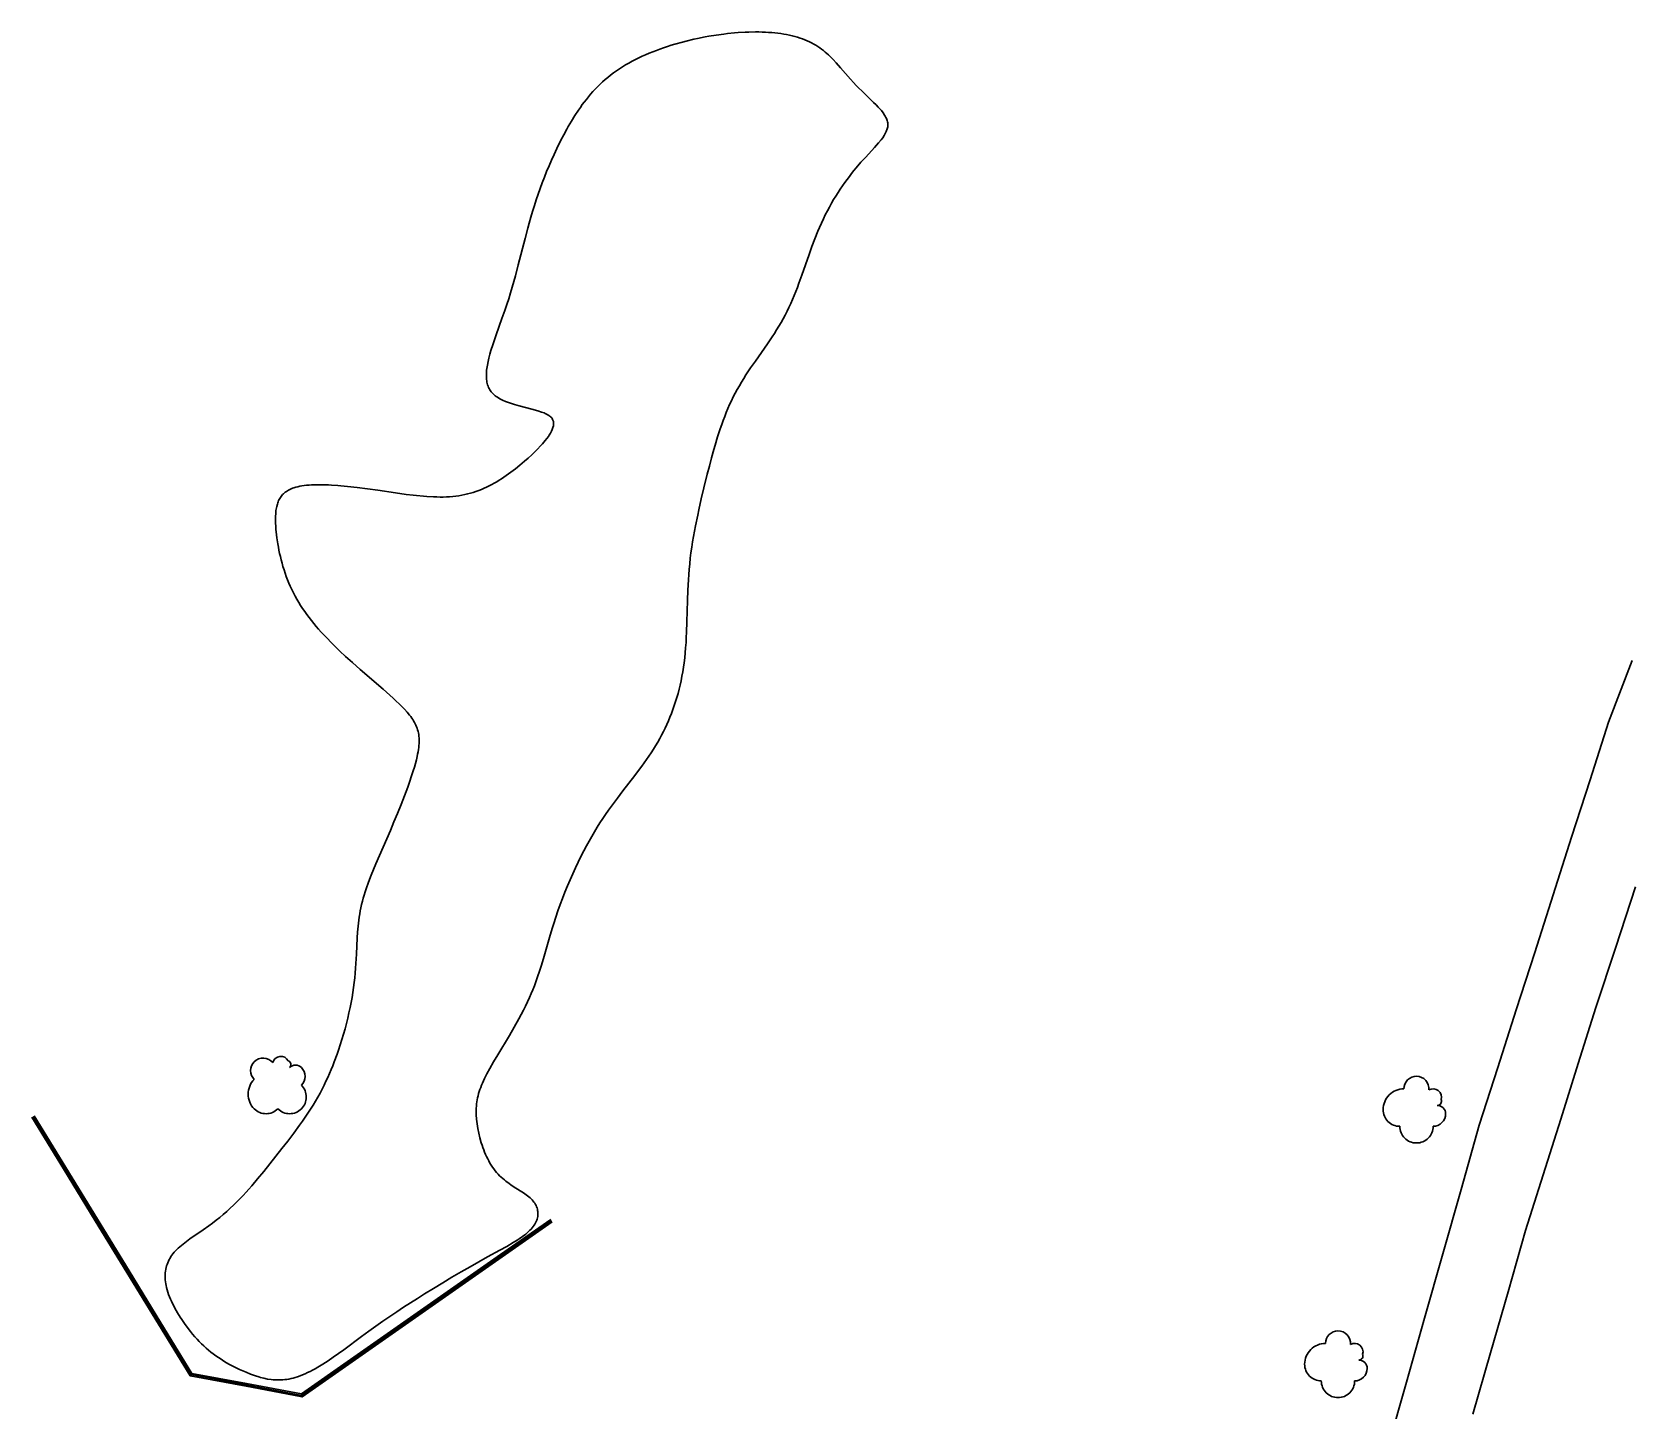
# Model space of a CAD drawing. Header units: feet. Extents: x 3174203 to 3175581, y 1715832 to 1717426.
# Drawn here: x 3175359.7 to 3175477.6, y 1717188.3 to 1717290 of the extents above; entities that cross this region are included whole.
import ezdxf

# ---------------------------------------------------------------- set-up
doc = ezdxf.new("R2010")
doc.units = ezdxf.units.FT
doc.header["$MEASUREMENT"] = 0
for name, color, linetype, lineweight, true_color in [('BOTTOM_OF_DRAINAGE', 43, 'Continuous', 30, 0xbfa671), ('FENCE', 201, 'Continuous', 30, 0xe39cff), ('SHRUBLINE', 71, 'Continuous', 30, 0xc6ff6b), ('TOP_OF_DRAINAGE', 252, 'Continuous', 30, 0x76a887)]:
    doc.layers.add(name, color=color, linetype=linetype, lineweight=lineweight, true_color=true_color)
for name, color, linetype, lineweight in [('CONCRETE', 204, 'Continuous', 30), ('SHRUB', 14, 'Continuous', 30), ('SINGLE_TREE', 3, 'Continuous', 30)]:
    doc.layers.add(name, color=color, linetype=linetype, lineweight=lineweight)

# ---------------------------------------------------------------- blocks, each defined once
blk = doc.blocks.new('SYM231')
at = {"layer": 'SHRUB', "ltscale": 0.25}
for centre, radius, start, end in [((0.298974, 5.855085), 3.690935, 89.999957, 180.000043), ((0.29898, 5.855085), 3.690935, 354.734283, 90.000043), ((-3.391965, -0.296476), 6.151558, 89.999957, 180.000043), ((5.220229, 3.394459), 2.460623, 342.885514, 120.419776), ((6.45054, 2.164144), 1.230312, 269.999957, 24.295265), ((6.450541, -1.526791), 2.460623, 359.999957, 90.000043), ((-4.622277, -0.296484), 4.921246, 179.999957, 270.000043), ((5.22023, -1.526796), 3.690935, 269.999957, 0.000043), ((0.298973, -5.217734), 4.921246, 179.999957, 270.000043), ((0.298981, -5.217734), 4.921246, 269.999957, 0.000043)]:
    blk.add_arc(centre, radius, start, end, dxfattribs=at)
blk = doc.blocks.new('SYM006')
at = {"layer": 'SHRUB', "ltscale": 0.25, "xscale": 0.5, "yscale": 0.5, "zscale": 0.5}
blk.add_blockref('SYM231', (0, 0), dxfattribs=at)
blk = doc.blocks.new('SYM217')
at = {"layer": 'SINGLE_TREE', "ltscale": 0.25}
for centre, radius, start, end in [((-3.999321, 4.74055), 3.690935, 134.999957, 225.000043), ((-3.999317, 4.740554), 3.690935, 39.734283, 135.000043), ((1.220457, 6.480478), 2.460623, 27.885514, 165.419776), ((2.960383, 6.480475), 1.230312, 314.999957, 69.295265), ((5.570268, 3.870591), 2.460623, 44.999957, 135.000043), ((4.70031, 3.000626), 3.690935, 314.999957, 45.000043), ((-2.259399, -2.219148), 6.151558, 134.999957, 225.000043), ((3.830349, -3.08911), 4.921246, 314.999957, 45.000043), ((-3.129355, -3.089116), 4.921246, 224.999957, 315.000043), ((3.830344, -3.089116), 4.921246, 224.999957, 315.000043)]:
    blk.add_arc(centre, radius, start, end, dxfattribs=at)
blk = doc.blocks.new('SYM007')
at = {"layer": 'SINGLE_TREE', "ltscale": 0.25, "xscale": 0.5, "yscale": 0.5, "zscale": 0.5}
blk.add_blockref('SYM217', (0, 0), dxfattribs=at)

msp = doc.modelspace()

# ---------------------------------------------------------------- linework, layer by layer
at = {"layer": 'BOTTOM_OF_DRAINAGE'}
msp.add_polyline3d([(3175359.823261, 1717210.009705, 5232.972), (3175362.156858, 1717206.194076, 5232.463), (3175364.490456, 1717202.378446, 5231.737), (3175366.824053, 1717198.562817, 5231.127), (3175369.157651, 1717194.747187, 5230.966), (3175371.44489, 1717191.007357, 5230.754727), (3175375.486415, 1717190.247862, 5230.646), (3175379.532574, 1717189.487496, 5230.706), (3175383.156225, 1717192.023701, 5230.846), (3175386.848806, 1717194.608151, 5231.116), (3175390.541388, 1717197.192601, 5231.388), (3175394.23397, 1717199.777051, 5231.858), (3175397.926552, 1717202.361501, 5231.929)], dxfattribs=at)
at = {"layer": 'CONCRETE'}
for points in [[(3175477.711134, 1717243.609063, 5242.646156), (3175475.974688, 1717239.069272, 5242.698532), (3175474.612463, 1717234.819955, 5242.745728), (3175473.250238, 1717230.570637, 5242.79372), (3175471.888014, 1717226.321319, 5242.846), (3175470.525789, 1717222.072001, 5242.909747), (3175469.163565, 1717217.822684, 5242.974943), (3175467.80134, 1717213.573366, 5243.047299), (3175466.439115, 1717209.324048, 5243.121), (3175465.095723, 1717204.580206, 5243.224), (3175463.752331, 1717199.836365, 5243.266), (3175462.408939, 1717195.092523, 5243.308115), (3175461.065547, 1717190.348681, 5243.351266), (3175459.722155, 1717185.604839, 5243.397904)], [(3175465.972958, 1717187.993488, 5243.47), (3175467.267345, 1717192.5141, 5243.401), (3175468.561732, 1717197.034713, 5243.343), (3175469.856118, 1717201.555326, 5243.234), (3175471.151011, 1717205.66567, 5243.163148), (3175472.445904, 1717209.776015, 5243.0936), (3175473.740797, 1717213.886359, 5243.028579), (3175475.03569, 1717217.996704, 5242.968173), (3175476.502203, 1717222.459242, 5242.906918), (3175477.968716, 1717226.921781, 5242.849819)]]:
    msp.add_polyline3d(points, dxfattribs=at)
at = {"layer": 'FENCE'}
msp.add_polyline3d([(3175359.65264, 1717209.905356, 5233.2), (3175361.986238, 1717206.089726, 5233.707109), (3175364.319836, 1717202.274097, 5234.329), (3175366.653433, 1717198.458467, 5235.005), (3175368.987031, 1717194.642838, 5235.703), (3175371.320628, 1717190.827208, 5236.681), (3175375.449477, 1717190.051303, 5236.916), (3175379.578325, 1717189.275397, 5236.659152), (3175383.270907, 1717191.859847, 5235.68), (3175386.963488, 1717194.444297, 5234.946), (3175390.65607, 1717197.028747, 5234.182381), (3175394.348652, 1717199.613197, 5233.291135), (3175398.041233, 1717202.197647, 5232.516577)], dxfattribs=at)
at = {"layer": 'SHRUBLINE'}
msp.add_polyline3d([(3175394.544958, 1717269.452283, 5231.5395), (3175394.689686, 1717269.883319, 5231.568306), (3175394.827353, 1717270.311421, 5231.596174), (3175394.958539, 1717270.736383, 5231.636642), (3175395.083823, 1717271.158001, 5231.668519), (3175395.203787, 1717271.576069, 5231.699077), (3175395.319008, 1717271.990384, 5231.732181), (3175395.537547, 1717272.806934, 5231.770384), (3175396.041511, 1717274.768283, 5231.833405), (3175396.238321, 1717275.516514, 5231.845296), (3175396.338023, 1717275.88203, 5231.851877), (3175396.462966, 1717276.323915, 5231.855681), (3175396.591027, 1717276.758038, 5231.857647), (3175396.722839, 1717277.185736, 5231.857425), (3175396.859039, 1717277.608344, 5231.855148), (3175397.000264, 1717278.027198, 5231.850001), (3175397.147148, 1717278.443634, 5231.843438), (3175397.300328, 1717278.858989, 5231.836203), (3175397.460441, 1717279.274599, 5231.82999), (3175397.628121, 1717279.691799, 5231.821285), (3175397.804005, 1717280.111925, 5231.812626), (3175397.988728, 1717280.536315, 5231.802178), (3175398.182928, 1717280.966303, 5231.789161), (3175398.387239, 1717281.403225, 5231.7751), (3175398.679398, 1717282.002598, 5231.752996), (3175398.886727, 1717282.407662, 5231.737011), (3175399.10533, 1717282.815134, 5231.720762), (3175399.219188, 1717283.019242, 5231.713279), (3175399.456679, 1717283.427144, 5231.697382), (3175399.708079, 1717283.833211, 5231.678927), (3175399.974443, 1717284.235748, 5231.660205), (3175400.113565, 1717284.435163, 5231.65009), (3175400.256824, 1717284.633059, 5231.63908), (3175400.404351, 1717284.829224, 5231.626995), (3175400.556277, 1717285.023446, 5231.615729), (3175400.712735, 1717285.215513, 5231.604157), (3175400.873856, 1717285.405213, 5231.590756), (3175401.039772, 1717285.592334, 5231.579303), (3175401.210615, 1717285.776665, 5231.56621), (3175401.386516, 1717285.957992, 5231.552779), (3175401.567608, 1717286.136103, 5231.54036), (3175401.754021, 1717286.310788, 5231.526143), (3175401.945889, 1717286.481833, 5231.511475), (3175402.143342, 1717286.649027, 5231.490052), (3175402.346512, 1717286.812158, 5231.463768), (3175402.555532, 1717286.971013, 5231.437741), (3175402.770466, 1717287.125422, 5231.411571), (3175402.991118, 1717287.275377, 5231.385905), (3175403.217224, 1717287.420914, 5231.369265), (3175403.448519, 1717287.562067, 5231.351255), (3175403.684742, 1717287.69887, 5231.332518), (3175403.925628, 1717287.831357, 5231.314434), (3175404.170913, 1717287.959563, 5231.276398), (3175404.420335, 1717288.083522, 5231.240792), (3175404.673629, 1717288.203268, 5231.156138), (3175404.930533, 1717288.318837, 5231.096964), (3175405.190782, 1717288.430262, 5231.021714), (3175405.454113, 1717288.537578, 5230.922496), (3175405.720263, 1717288.640819, 5230.837692), (3175405.988968, 1717288.74002, 5230.774274), (3175406.259964, 1717288.835214, 5230.70448), (3175406.532988, 1717288.926437, 5230.676806), (3175406.807777, 1717289.013722, 5230.65861), (3175407.084067, 1717289.097105, 5230.636097), (3175407.640095, 1717289.252299, 5230.610706), (3175407.919306, 1717289.324179, 5230.598734), (3175408.478806, 1717289.456677, 5230.564638), (3175408.758567, 1717289.517365, 5230.542301), (3175409.316795, 1717289.627787, 5230.513928), (3175409.594735, 1717289.67759, 5230.491258), (3175410.146948, 1717289.766555, 5230.474697), (3175410.692683, 1717289.841467, 5230.463941), (3175410.962715, 1717289.873602, 5230.452968), (3175411.49642, 1717289.927056, 5230.449761), (3175411.759818, 1717289.948307, 5230.444024), (3175412.279018, 1717289.979685, 5230.44976), (3175412.534544, 1717289.989743, 5230.446999), (3175413.036764, 1717289.998426, 5230.457262), (3175413.283182, 1717289.996982, 5230.458683), (3175413.526288, 1717289.991635, 5230.461891), (3175413.765946, 1717289.98235, 5230.45995), (3175414.002018, 1717289.969094, 5230.464964), (3175414.234366, 1717289.951832, 5230.479283), (3175414.462853, 1717289.930529, 5230.470396), (3175414.687341, 1717289.905152, 5230.485426), (3175414.907693, 1717289.875665, 5230.500771), (3175415.123771, 1717289.842034, 5230.493563), (3175415.335438, 1717289.804226, 5230.509065), (3175415.542557, 1717289.762205, 5230.50891), (3175415.744989, 1717289.715938, 5230.521147), (3175415.942598, 1717289.665389, 5230.521275), (3175416.135245, 1717289.610524, 5230.517529), (3175416.322794, 1717289.55131, 5230.518213), (3175416.505107, 1717289.487712, 5230.533808), (3175416.682046, 1717289.419694, 5230.534635), (3175416.853474, 1717289.347224, 5230.532867), (3175417.019318, 1717289.270307, 5230.552763), (3175417.179759, 1717289.189115, 5230.552075), (3175417.335045, 1717289.103859, 5230.553363), (3175417.48542, 1717289.014752, 5230.554846), (3175417.631133, 1717288.922006, 5230.555011), (3175417.772429, 1717288.825832, 5230.556859), (3175417.909554, 1717288.726443, 5230.558884), (3175418.042755, 1717288.624052, 5230.560113), (3175418.172278, 1717288.518869, 5230.561877), (3175418.298369, 1717288.411107, 5230.588551), (3175418.421275, 1717288.300978, 5230.590802), (3175418.658518, 1717288.074467, 5230.595736), (3175418.773346, 1717287.95851, 5230.622095), (3175418.996651, 1717287.722251, 5230.648118), (3175419.319419, 1717287.360182, 5230.658675), (3175420.050155, 1717286.509204, 5230.754205), (3175420.262047, 1717286.27212, 5230.774279), (3175420.468557, 1717286.05149, 5230.79336), (3175420.668877, 1717285.847118, 5230.811404), (3175420.871142, 1717285.647745, 5230.828902), (3175421.752349, 1717284.804201, 5230.902581), (3175421.929943, 1717284.626835, 5230.920643), (3175422.096621, 1717284.452472, 5230.933457), (3175422.250406, 1717284.280804, 5230.941721), (3175422.321844, 1717284.195886, 5230.953526), (3175422.452578, 1717284.027687, 5230.967833), (3175422.565472, 1717283.861416, 5230.970183), (3175422.61461, 1717283.778907, 5230.983529), (3175422.658547, 1717283.696765, 5230.984485), (3175422.697034, 1717283.614952, 5230.985378), (3175422.729825, 1717283.533429, 5231.000015), (3175422.756672, 1717283.452158, 5231.000903), (3175422.777328, 1717283.371099, 5231.001745), (3175422.791545, 1717283.290216, 5231.002557), (3175422.79863, 1717283.218432, 5231.018109), (3175422.800573, 1717283.146704, 5231.018817), (3175422.797515, 1717283.074983, 5231.019524), (3175422.789597, 1717283.003216, 5231.020224), (3175422.776959, 1717282.931354, 5231.042591), (3175422.759742, 1717282.859345, 5231.043312), (3175422.738087, 1717282.787138, 5231.044037), (3175422.712134, 1717282.714682, 5231.044784), (3175422.682025, 1717282.641927, 5231.062336), (3175422.609901, 1717282.495314, 5231.064395), (3175422.522839, 1717282.346892, 5231.089605), (3175422.421965, 1717282.196253, 5231.111617), (3175422.308407, 1717282.042989, 5231.114023), (3175422.116746, 1717281.807281, 5231.142694), (3175421.827309, 1717281.480016, 5231.170562), (3175421.166022, 1717280.768732, 5231.223643), (3175420.812188, 1717280.378193, 5231.24589), (3175420.472725, 1717279.983201, 5231.283543), (3175420.302495, 1717279.77631, 5231.280811), (3175420.132285, 1717279.563102, 5231.299954), (3175419.96236, 1717279.343536, 5231.296052), (3175419.792985, 1717279.11757, 5231.307996), (3175419.624425, 1717278.885166, 5231.318957), (3175419.456944, 1717278.64628, 5231.312961), (3175419.290808, 1717278.400874, 5231.32282), (3175419.126281, 1717278.148906, 5231.329554), (3175418.963628, 1717277.890335, 5231.321787), (3175418.803115, 1717277.62512, 5231.342684), (3175418.645004, 1717277.353222, 5231.332499), (3175418.489563, 1717277.074598, 5231.330852), (3175418.337054, 1717276.789209, 5231.3417), (3175418.187744, 1717276.497013, 5231.346807), (3175418.041897, 1717276.19797, 5231.351232), (3175417.899777, 1717275.892039, 5231.347233), (3175417.76165, 1717275.579179, 5231.347472), (3175417.645679, 1717275.303454, 5231.338827), (3175417.421635, 1717274.738193, 5231.333023), (3175417.205412, 1717274.157495, 5231.305251), (3175416.993756, 1717273.56493, 5231.261156), (3175416.463237, 1717272.055032, 5231.056571), (3175416.241936, 1717271.449051, 5230.92267), (3175416.12771, 1717271.147413, 5230.8543), (3175415.890072, 1717270.549072, 5230.713811), (3175415.765847, 1717270.253262, 5230.689424), (3175415.637476, 1717269.960288, 5230.674184), (3175415.504551, 1717269.670595, 5230.651403), (3175415.366667, 1717269.384631, 5230.595887), (3175415.223416, 1717269.10284, 5230.546773), (3175415.074546, 1717268.825529, 5230.502249), (3175414.920428, 1717268.552431, 5230.453198), (3175414.761586, 1717268.28314, 5230.403728), (3175414.598545, 1717268.017249, 5230.38677), (3175414.431831, 1717267.754351, 5230.372576), (3175414.261966, 1717267.494039, 5230.339368), (3175413.91489, 1717266.979545, 5230.281906), (3175413.028829, 1717265.71008, 5230.1914), (3175412.678079, 1717265.200456, 5230.168449), (3175412.335726, 1717264.684899, 5230.150213), (3175412.169011, 1717264.423878, 5230.141375), (3175412.00597, 1717264.160153, 5230.133121), (3175411.847128, 1717263.893317, 5230.12535), (3175411.69301, 1717263.622962, 5230.118754), (3175411.544141, 1717263.348683, 5230.112682), (3175411.40092, 1717263.07019, 5230.107946), (3175411.26325, 1717262.787667, 5230.104151), (3175411.130907, 1717262.501416, 5230.101361), (3175411.003669, 1717262.211738, 5230.099074), (3175410.881312, 1717261.918937, 5230.097059), (3175410.763613, 1717261.623313, 5230.09599), (3175410.650349, 1717261.325169, 5230.095436), (3175410.541297, 1717261.024806, 5230.095341), (3175410.436234, 1717260.722526, 5230.09567), (3175410.334937, 1717260.418632, 5230.096402), (3175410.237183, 1717260.113426, 5230.097593), (3175410.051411, 1717259.500282, 5230.101451), (3175409.962947, 1717259.192949, 5230.104213), (3175409.793748, 1717258.578269, 5230.111414), (3175409.633366, 1717257.965585, 5230.121052), (3175409.480018, 1717257.357311, 5230.137574), (3175409.232365, 1717256.34735, 5230.161436), (3175409.039398, 1717255.54097, 5230.186525), (3175408.856665, 1717254.744691, 5230.212429), (3175408.769903, 1717254.348803, 5230.218648), (3175408.607124, 1717253.558462, 5230.242781), (3175408.531722, 1717253.16278, 5230.255404), (3175408.460719, 1717252.765937, 5230.269248), (3175408.394424, 1717252.36732, 5230.286121), (3175408.333144, 1717251.966314, 5230.310019), (3175408.277184, 1717251.562305, 5230.332267), (3175408.226853, 1717251.154678, 5230.359493), (3175408.182457, 1717250.74282, 5230.386614), (3175408.144304, 1717250.326117, 5230.42191), (3175408.115731, 1717249.951313, 5230.447863), (3175408.091662, 1717249.572746, 5230.473524), (3175408.054352, 1717248.806528, 5230.535665), (3175408.027009, 1717248.031874, 5230.573992), (3175407.980755, 1717246.474896, 5230.63003), (3175407.951112, 1717245.701393, 5230.654868), (3175407.932313, 1717245.317817, 5230.667972), (3175407.909969, 1717244.937093, 5230.680361), (3175407.883409, 1717244.559772, 5230.691649), (3175407.851961, 1717244.186406, 5230.70091), (3175407.814954, 1717243.817546, 5230.712417), (3175407.771719, 1717243.453743, 5230.722128), (3175407.724525, 1717243.114173, 5230.730749), (3175407.671281, 1717242.779638, 5230.738395), (3175407.612129, 1717242.450135, 5230.746096), (3175407.547212, 1717242.125667, 5230.753183), (3175407.476674, 1717241.806231, 5230.760269), (3175407.400655, 1717241.49183, 5230.766582), (3175407.3193, 1717241.182462, 5230.772585), (3175407.232751, 1717240.878127, 5230.779614), (3175407.141149, 1717240.578826, 5230.78513), (3175407.044638, 1717240.284558, 5230.792669), (3175406.943361, 1717239.995324, 5230.796982), (3175406.83746, 1717239.711124, 5230.804701), (3175406.727077, 1717239.431957, 5230.813298), (3175406.612355, 1717239.157823, 5230.811879), (3175406.493437, 1717238.888723, 5230.820625), (3175406.370466, 1717238.624657, 5230.818645), (3175406.243583, 1717238.365624, 5230.821432), (3175406.112932, 1717238.111624, 5230.824797), (3175405.978655, 1717237.862659, 5230.827898), (3175405.824493, 1717237.590293, 5230.829722), (3175405.666351, 1717237.323816, 5230.828543), (3175405.504596, 1717237.062831, 5230.827831), (3175405.339599, 1717236.806938, 5230.828343), (3175405.171731, 1717236.555739, 5230.828004), (3175405.001359, 1717236.308837, 5230.827785), (3175404.654587, 1717235.826327, 5230.826471), (3175404.478926, 1717235.589922, 5230.826286), (3175404.124902, 1717235.124824, 5230.824605), (3175403.241336, 1717233.988465, 5230.819274), (3175402.843768, 1717233.466307, 5230.815008), (3175402.405044, 1717232.868326, 5230.80652), (3175402.190133, 1717232.565041, 5230.797317), (3175401.978021, 1717232.257875, 5230.790405), (3175401.76858, 1717231.946064, 5230.779772), (3175401.561683, 1717231.628846, 5230.768695), (3175401.357202, 1717231.305456, 5230.758195), (3175401.155011, 1717230.975132, 5230.756358), (3175400.954981, 1717230.637109, 5230.7462), (3175400.756988, 1717230.290625, 5230.745582), (3175400.560901, 1717229.934915, 5230.738495), (3175400.366596, 1717229.569217, 5230.738092), (3175400.158082, 1717229.161265, 5230.736473), (3175399.952074, 1717228.741987, 5230.733978), (3175399.749138, 1717228.312679, 5230.729059), (3175399.549842, 1717227.874636, 5230.723852), (3175399.354749, 1717227.42915, 5230.71985), (3175399.164428, 1717226.977517, 5230.716148), (3175398.979442, 1717226.52103, 5230.709024), (3175398.80036, 1717226.060985, 5230.699205), (3175398.627745, 1717225.598674, 5230.69308), (3175398.462166, 1717225.135393, 5230.683512), (3175398.304186, 1717224.672435, 5230.675478), (3175398.154374, 1717224.211095, 5230.665115), (3175398.064096, 1717223.921063, 5230.65871), (3175397.891628, 1717223.343913, 5230.649029), (3175397.396388, 1717221.625504, 5230.633223), (3175397.222942, 1717221.053245, 5230.60844), (3175397.131992, 1717220.766575, 5230.602736), (3175396.938686, 1717220.191442, 5230.583178), (3175396.835147, 1717219.902694, 5230.579753), (3175396.726231, 1717219.612967, 5230.577717), (3175396.611347, 1717219.32212, 5230.576938), (3175396.489903, 1717219.030009, 5230.579035), (3175396.361309, 1717218.736492, 5230.582819), (3175396.217445, 1717218.425121, 5230.589255), (3175396.065963, 1717218.112672, 5230.598688), (3175395.907868, 1717217.799791, 5230.606072), (3175395.744168, 1717217.487126, 5230.617237), (3175395.575867, 1717217.175324, 5230.627832), (3175395.229492, 1717216.556897, 5230.654653), (3175394.876791, 1717215.949686, 5230.684428), (3175394.020196, 1717214.514706, 5230.774179), (3175393.70875, 1717213.987522, 5230.817172), (3175393.427204, 1717213.494851, 5230.863141), (3175393.223869, 1717213.119881, 5230.882017), (3175393.045301, 1717212.767336, 5230.925256), (3175392.890862, 1717212.433071, 5230.942011), (3175392.822491, 1717212.271499, 5230.95099), (3175392.759914, 1717212.112942, 5230.959015), (3175392.70305, 1717211.956884, 5230.991961), (3175392.65182, 1717211.802805, 5230.999519), (3175392.606145, 1717211.650188, 5231.008483), (3175392.565944, 1717211.498515, 5231.015972), (3175392.531137, 1717211.347268, 5231.023451), (3175392.501646, 1717211.195928, 5231.055166), (3175392.477391, 1717211.043978, 5231.062449), (3175392.458291, 1717210.890899, 5231.069814), (3175392.444268, 1717210.736174, 5231.079283), (3175392.435241, 1717210.579284, 5231.086924), (3175392.431131, 1717210.419712, 5231.118053), (3175392.431858, 1717210.256939, 5231.128032), (3175392.437343, 1717210.090447, 5231.135975), (3175392.460872, 1717209.759192, 5231.175577), (3175392.499192, 1717209.427883, 5231.191114), (3175392.552949, 1717209.085783, 5231.22895), (3175392.622132, 1717208.736355, 5231.265266), (3175392.70673, 1717208.383058, 5231.284293), (3175392.806732, 1717208.029354, 5231.31517), (3175392.862505, 1717207.85343, 5231.326357), (3175392.922124, 1717207.678703, 5231.334041), (3175392.985589, 1717207.505605, 5231.354721), (3175393.052897, 1717207.334567, 5231.365873), (3175393.124047, 1717207.166024, 5231.373069), (3175393.199038, 1717207.000406, 5231.384358), (3175393.277868, 1717206.838148, 5231.401574), (3175393.360536, 1717206.679682, 5231.408233), (3175393.44704, 1717206.52544, 5231.419445), (3175393.537379, 1717206.375855, 5231.434459), (3175393.631552, 1717206.23136, 5231.440512), (3175393.729556, 1717206.092386, 5231.451691), (3175393.831392, 1717205.959368, 5231.45747), (3175393.936988, 1717205.832606, 5231.470007), (3175394.046006, 1717205.711886, 5231.480959), (3175394.158037, 1717205.596858, 5231.486171), (3175394.272673, 1717205.487177, 5231.498462), (3175394.389507, 1717205.382495, 5231.508871), (3175394.508131, 1717205.282465, 5231.513634), (3175394.628136, 1717205.186741, 5231.526231), (3175394.870661, 1717205.006819, 5231.535461), (3175394.992365, 1717204.921928, 5231.539812), (3175395.234614, 1717204.76055, 5231.548062), (3175395.922737, 1717204.318664, 5231.572612), (3175396.128359, 1717204.176197, 5231.587256), (3175396.224881, 1717204.104307, 5231.589743), (3175396.316666, 1717204.031516, 5231.592091), (3175396.403307, 1717203.957479, 5231.594306), (3175396.484395, 1717203.881847, 5231.598178), (3175396.559586, 1717203.804351, 5231.600074), (3175396.628781, 1717203.725029, 5231.608602), (3175396.691947, 1717203.643997, 5231.610367), (3175396.749049, 1717203.561371, 5231.620471), (3175396.800052, 1717203.477265, 5231.622095), (3175396.844921, 1717203.391795, 5231.623633), (3175396.883622, 1717203.305078, 5231.625091), (3175396.91612, 1717203.217228, 5231.62648), (3175396.942381, 1717203.128361, 5231.628455), (3175396.96237, 1717203.038593, 5231.629688), (3175396.976052, 1717202.948039, 5231.638216), (3175396.983393, 1717202.856815, 5231.639412), (3175396.984357, 1717202.765036, 5231.640557), (3175396.978911, 1717202.672818, 5231.649864), (3175396.967019, 1717202.580277, 5231.650984), (3175396.948648, 1717202.487528, 5231.65219), (3175396.923761, 1717202.394686, 5231.661723), (3175396.892326, 1717202.301867, 5231.662782), (3175396.854306, 1717202.209187, 5231.663822), (3175396.809668, 1717202.116761, 5231.664739), (3175396.758376, 1717202.024705, 5231.674949), (3175396.700396, 1717201.933134, 5231.675783), (3175396.635694, 1717201.842164, 5231.676764), (3175396.564235, 1717201.75191, 5231.687541), (3175396.48247, 1717201.65858, 5231.688588), (3175396.393534, 1717201.566038, 5231.700253), (3175396.297648, 1717201.474165, 5231.700901), (3175396.195036, 1717201.382843, 5231.701867), (3175396.085921, 1717201.291955, 5231.714366), (3175395.849075, 1717201.111006, 5231.728183), (3175395.588895, 1717200.930372, 5231.742891), (3175395.450612, 1717200.839878, 5231.743047), (3175395.158777, 1717200.657944, 5231.758585), (3175394.686196, 1717200.380907, 5231.773815), (3175394.177177, 1717200.096072, 5231.787145), (3175393.264198, 1717199.595349, 5231.79174), (3175392.631223, 1717199.243685, 5231.779509), (3175391.978928, 1717198.875021, 5231.765395), (3175391.312434, 1717198.49192, 5231.737664), (3175390.636862, 1717198.096942, 5231.700311), (3175389.957333, 1717197.69265, 5231.577008), (3175389.278968, 1717197.281605, 5231.4988), (3175388.606887, 1717196.866368, 5231.39707), (3175388.091051, 1717196.541691, 5231.306196), (3175387.580144, 1717196.214495, 5231.244982), (3175387.072193, 1717195.883244, 5231.185601), (3175386.565228, 1717195.546406, 5231.11555), (3175386.057277, 1717195.202446, 5231.030539), (3175385.546369, 1717194.849831, 5230.933705), (3175385.030533, 1717194.487026, 5230.855743), (3175384.507797, 1717194.112497, 5230.77605), (3175383.97619, 1717193.724711, 5230.699632), (3175382.651168, 1717192.746436, 5230.576748), (3175382.267002, 1717192.469519, 5230.555643), (3175381.882219, 1717192.199419, 5230.529349), (3175381.497836, 1717191.939225, 5230.507155), (3175381.11487, 1717191.692029, 5230.487275), (3175380.734339, 1717191.46092, 5230.470135), (3175380.545304, 1717191.352363, 5230.462402), (3175380.35726, 1717191.248988, 5230.453255), (3175380.170333, 1717191.151179, 5230.446014), (3175379.984651, 1717191.059324, 5230.437512), (3175379.80034, 1717190.973808, 5230.430615), (3175379.617529, 1717190.895017, 5230.422544), (3175379.436344, 1717190.823339, 5230.416237), (3175379.256912, 1717190.759159, 5230.409075), (3175379.079361, 1717190.702864, 5230.403043), (3175378.921868, 1717190.659326, 5230.400272), (3175378.766005, 1717190.622202, 5230.395215), (3175378.611789, 1717190.591253, 5230.392839), (3175378.459236, 1717190.566246, 5230.388421), (3175378.308362, 1717190.546943, 5230.383803), (3175378.159184, 1717190.53311, 5230.381872), (3175378.011718, 1717190.52451, 5230.377638), (3175377.865981, 1717190.520908, 5230.375984), (3175377.721988, 1717190.522067, 5230.372673), (3175377.579757, 1717190.527752, 5230.371578), (3175377.439303, 1717190.537728, 5230.367754), (3175377.300643, 1717190.551758, 5230.367868), (3175377.02877, 1717190.591037, 5230.36746), (3175376.764269, 1717190.643705, 5230.364938), (3175376.507271, 1717190.707874, 5230.36446), (3175376.381627, 1717190.743682, 5230.365779), (3175376.13613, 1717190.821567, 5230.367847), (3175375.782607, 1717190.950528, 5230.367109), (3175375.447144, 1717191.08839, 5230.371457), (3175374.965032, 1717191.304969, 5230.374365), (3175374.709807, 1717191.427058, 5230.380754), (3175374.467059, 1717191.548907, 5230.382929), (3175374.235768, 1717191.671057, 5230.387254), (3175374.014915, 1717191.794046, 5230.391973), (3175373.803479, 1717191.918416, 5230.395581), (3175373.600441, 1717192.044706, 5230.401), (3175373.404781, 1717192.173456, 5230.407004), (3175373.215479, 1717192.305207, 5230.412399), (3175373.031516, 1717192.440498, 5230.425902), (3175372.851872, 1717192.57987, 5230.432956), (3175372.675637, 1717192.723863, 5230.440091), (3175372.502341, 1717192.873017, 5230.464878), (3175372.331625, 1717193.027871, 5230.472186), (3175372.163128, 1717193.188967, 5230.480537), (3175371.99649, 1717193.356843, 5230.492348), (3175371.831353, 1717193.532041, 5230.526126), (3175371.667355, 1717193.7151, 5230.535423), (3175371.504136, 1717193.90656, 5230.576695), (3175371.341338, 1717194.106962, 5230.586513), (3175371.178599, 1717194.316845, 5230.626236), (3175370.909834, 1717194.684548, 5230.676069), (3175370.699502, 1717194.991916, 5230.719523), (3175370.595871, 1717195.150738, 5230.7437), (3175370.394119, 1717195.476785, 5230.781604), (3175370.202962, 1717195.811547, 5230.80552), (3175370.112576, 1717195.981261, 5230.833932), (3175370.026301, 1717196.152031, 5230.839328), (3175369.944625, 1717196.323485, 5230.853268), (3175369.868035, 1717196.495247, 5230.871585), (3175369.79702, 1717196.666944, 5230.883907), (3175369.732066, 1717196.838202, 5230.888684), (3175369.673661, 1717197.008647, 5230.89909), (3175369.622293, 1717197.177906, 5230.923715), (3175369.578448, 1717197.345604, 5230.927984), (3175369.547411, 1717197.48667, 5230.935434), (3175369.522161, 1717197.62629, 5230.938684), (3175369.5027, 1717197.764411, 5230.957696), (3175369.489028, 1717197.900985, 5230.963877), (3175369.481144, 1717198.035961, 5230.966784), (3175369.479048, 1717198.16929, 5230.972377), (3175369.48274, 1717198.300922, 5230.990932), (3175369.492221, 1717198.430807, 5230.995825), (3175369.507491, 1717198.558894, 5230.998295), (3175369.528548, 1717198.685134, 5231.000695), (3175369.555394, 1717198.809478, 5231.005266), (3175369.588029, 1717198.931874, 5231.007788), (3175369.626452, 1717199.052274, 5231.026202), (3175369.670663, 1717199.170627, 5231.028787), (3175369.720662, 1717199.286883, 5231.031871), (3175369.77645, 1717199.400993, 5231.034313), (3175369.838027, 1717199.512906, 5231.036674), (3175369.905391, 1717199.622573, 5231.040556), (3175369.978544, 1717199.729943, 5231.047524), (3175370.057486, 1717199.834967, 5231.050828), (3175370.146775, 1717199.942978, 5231.052921), (3175370.242118, 1717200.048567, 5231.055743), (3175370.343152, 1717200.151966, 5231.057118), (3175370.449517, 1717200.253409, 5231.054745), (3175370.560853, 1717200.353128, 5231.066073), (3175370.676799, 1717200.451357, 5231.068724), (3175370.921074, 1717200.644275, 5231.082224), (3175371.048683, 1717200.73943, 5231.082869), (3175371.313038, 1717200.928295, 5231.0961), (3175372.296335, 1717201.598616, 5231.1186), (3175372.70997, 1717201.893525, 5231.130936), (3175372.978657, 1717202.094617, 5231.143304), (3175373.245109, 1717202.30178, 5231.158098), (3175373.509005, 1717202.514854, 5231.162725), (3175373.770027, 1717202.733678, 5231.172347), (3175374.027856, 1717202.958094, 5231.180695), (3175374.282172, 1717203.18794, 5231.19302), (3175374.532655, 1717203.423059, 5231.198725), (3175374.778987, 1717203.663289, 5231.203018), (3175375.020848, 1717203.908471, 5231.214714), (3175375.236833, 1717204.135687, 5231.210906), (3175375.450178, 1717204.367704, 5231.205474), (3175375.662204, 1717204.605362, 5231.204045), (3175375.87423, 1717204.8495, 5231.201162), (3175376.30356, 1717205.360581, 5231.17509), (3175376.748727, 1717205.907668, 5231.128583), (3175378.092413, 1717207.597128, 5230.974954), (3175378.525692, 1717208.152976, 5231.006922), (3175378.962928, 1717208.727453, 5230.981737), (3175379.395277, 1717209.314971, 5230.963793), (3175379.606853, 1717209.611874, 5230.951237), (3175379.813891, 1717209.909941, 5230.938719), (3175380.015285, 1717210.208474, 5230.93098), (3175380.209928, 1717210.506773, 5230.923129), (3175380.396715, 1717210.804142, 5230.914963), (3175380.574792, 1717211.100016, 5230.907017), (3175380.744316, 1717211.394376, 5230.899237), (3175380.905692, 1717211.68734, 5230.886345), (3175381.059329, 1717211.979022, 5230.86768), (3175381.205634, 1717212.269541, 5230.855165), (3175381.345014, 1717212.559011, 5230.843616), (3175381.477876, 1717212.84755, 5230.831726), (3175381.604628, 1717213.135274, 5230.814865), (3175381.725678, 1717213.422299, 5230.80192), (3175381.841431, 1717213.708742, 5230.789689), (3175381.952297, 1717213.994719, 5230.77209), (3175382.160993, 1717214.565743, 5230.74681), (3175382.259639, 1717214.851022, 5230.726735), (3175382.392146, 1717215.250292, 5230.705656), (3175382.518106, 1717215.649002, 5230.681282), (3175382.63736, 1717216.046595, 5230.652047), (3175382.749748, 1717216.44251, 5230.64094), (3175382.855109, 1717216.836189, 5230.61685), (3175382.953285, 1717217.227072, 5230.620087), (3175383.044116, 1717217.614601, 5230.6213), (3175383.127442, 1717217.998216, 5230.616131), (3175383.203103, 1717218.377358, 5230.617558), (3175383.27094, 1717218.751468, 5230.613812), (3175383.330927, 1717219.120174, 5230.606353), (3175383.383568, 1717219.483847, 5230.604975), (3175383.429502, 1717219.843048, 5230.604663), (3175383.469369, 1717220.198334, 5230.604522), (3175383.503806, 1717220.550266, 5230.60603), (3175383.533453, 1717220.899403, 5230.606119), (3175383.580931, 1717221.591526, 5230.612758), (3175383.600039, 1717221.935631, 5230.620677), (3175383.65704, 1717223.139887, 5230.675042), (3175383.683107, 1717223.574142, 5230.708229), (3175383.718375, 1717224.013078, 5230.71596), (3175383.766741, 1717224.458253, 5230.765661), (3175383.797055, 1717224.683668, 5230.770857), (3175383.832105, 1717224.911229, 5230.776209), (3175383.872379, 1717225.141129, 5230.781723), (3175383.918364, 1717225.373564, 5230.78741), (3175383.970547, 1717225.60873, 5230.783955), (3175384.029417, 1717225.84682, 5230.790149), (3175384.091278, 1717226.073806, 5230.796196), (3175384.159363, 1717226.304043, 5230.832083), (3175384.233542, 1717226.53802, 5230.839358), (3175384.313685, 1717226.776223, 5230.846882), (3175384.491342, 1717227.267262, 5230.87499), (3175384.691296, 1717227.781061, 5230.89196), (3175385.030757, 1717228.60297, 5230.896241), (3175386.095719, 1717231.077106, 5230.881735), (3175386.35903, 1717231.698502, 5230.898771), (3175386.623778, 1717232.335393, 5230.913523), (3175386.884694, 1717232.979552, 5230.9422), (3175387.136508, 1717233.622753, 5230.979288), (3175387.373951, 1717234.256769, 5231.017564), (3175387.485637, 1717234.567761, 5231.037905), (3175387.691643, 1717235.172573, 5231.084472), (3175387.784646, 1717235.464337, 5231.108193), (3175387.870104, 1717235.747633, 5231.12987), (3175387.947359, 1717236.021435, 5231.151404), (3175388.015752, 1717236.284713, 5231.176544), (3175388.074623, 1717236.53644, 5231.19391), (3175388.110522, 1717236.708715, 5231.212434), (3175388.141234, 1717236.874866, 5231.226723), (3175388.166767, 1717237.035187, 5231.240524), (3175388.187128, 1717237.189975, 5231.254604), (3175388.202325, 1717237.339524, 5231.267519), (3175388.212364, 1717237.484127, 5231.284541), (3175388.217254, 1717237.624081, 5231.293107), (3175388.217, 1717237.759679, 5231.309769), (3175388.211611, 1717237.891217, 5231.326092), (3175388.201094, 1717238.018989, 5231.33405), (3175388.185456, 1717238.143289, 5231.350042), (3175388.164705, 1717238.264413, 5231.361027), (3175388.138847, 1717238.382656, 5231.373646), (3175388.10789, 1717238.498312, 5231.384421), (3175388.071841, 1717238.611675, 5231.400105), (3175388.030708, 1717238.723041, 5231.413023), (3175387.984497, 1717238.832704, 5231.428672), (3175387.933217, 1717238.940959, 5231.439668), (3175387.876873, 1717239.0481, 5231.453096), (3175387.815474, 1717239.154423, 5231.473661), (3175387.749027, 1717239.260222, 5231.489601), (3175387.67754, 1717239.365791, 5231.503518), (3175387.601018, 1717239.471426, 5231.523957), (3175387.51947, 1717239.577422, 5231.540492), (3175387.341325, 1717239.791672, 5231.580897), (3175387.143161, 1717240.0109, 5231.619634), (3175386.953565, 1717240.208368, 5231.654225), (3175386.749759, 1717240.411277, 5231.694237), (3175386.532815, 1717240.619451, 5231.732363), (3175386.303806, 1717240.832714, 5231.773946), (3175386.063803, 1717241.050891, 5231.818127), (3175385.555105, 1717241.501287, 5231.908308), (3175383.87666, 1717242.952156, 5232.243574), (3175383.294984, 1717243.464328, 5232.383409), (3175382.79486, 1717243.916333, 5232.553389), (3175382.378951, 1717244.303712, 5232.684282), (3175381.97006, 1717244.697662, 5232.827744), (3175381.768884, 1717244.897232, 5232.861901), (3175381.374345, 1717245.301826, 5232.97706), (3175380.991923, 1717245.714041, 5233.082552), (3175380.805893, 1717245.923138, 5233.114239), (3175380.623657, 1717246.134298, 5233.182455), (3175380.44547, 1717246.347573, 5233.212087), (3175380.271587, 1717246.563015, 5233.273527), (3175380.102262, 1717246.780679, 5233.328323), (3175379.937752, 1717247.000615, 5233.354506), (3175379.77831, 1717247.222876, 5233.40316), (3175379.624192, 1717247.447515, 5233.470618), (3175379.475652, 1717247.674585, 5233.493571), (3175379.332946, 1717247.904138, 5233.565433), (3175379.196329, 1717248.136225, 5233.597022), (3175379.066055, 1717248.370901, 5233.625439), (3175378.942315, 1717248.608144, 5233.667791), (3175378.825046, 1717248.847637, 5233.690913), (3175378.714121, 1717249.08899, 5233.725089), (3175378.609411, 1717249.331813, 5233.744018), (3175378.51079, 1717249.575717, 5233.763346), (3175378.41813, 1717249.82031, 5233.788071), (3175378.331304, 1717250.065204, 5233.801246), (3175378.250183, 1717250.310008, 5233.812776), (3175378.174641, 1717250.554332, 5233.830642), (3175378.10455, 1717250.797785, 5233.845948), (3175378.039783, 1717251.039978, 5233.8533), (3175377.980212, 1717251.280521, 5233.864584), (3175377.92571, 1717251.519024, 5233.869549), (3175377.876149, 1717251.755096, 5233.878185), (3175377.831401, 1717251.988348, 5233.885348), (3175377.79134, 1717252.21839, 5233.889058), (3175377.724767, 1717252.667281, 5233.89672), (3175377.698, 1717252.88535, 5233.901727), (3175377.656868, 1717253.306787, 5233.906633), (3175377.642248, 1717253.509374, 5233.908552), (3175377.629129, 1717253.762789, 5233.913643), (3175377.623208, 1717254.006124, 5233.910666), (3175377.625331, 1717254.23925, 5233.914098), (3175377.636344, 1717254.462036, 5233.911545), (3175377.657091, 1717254.674352, 5233.913826), (3175377.688416, 1717254.876069, 5233.907143), (3175377.708311, 1717254.972911, 5233.907311), (3175377.75709, 1717255.158484, 5233.901715), (3175377.786186, 1717255.247182, 5233.902329), (3175377.818561, 1717255.333132, 5233.900599), (3175377.85432, 1717255.416319, 5233.901193), (3175377.893569, 1717255.496725, 5233.894188), (3175377.936413, 1717255.574335, 5233.894727), (3175377.982958, 1717255.649133, 5233.89282), (3175378.03331, 1717255.721102, 5233.893447), (3175378.087575, 1717255.790225, 5233.88564), (3175378.145857, 1717255.856488, 5233.883512), (3175378.208263, 1717255.919873, 5233.872891), (3175378.274898, 1717255.980364, 5233.870545), (3175378.345868, 1717256.037945, 5233.870306), (3175378.421279, 1717256.092599, 5233.867641), (3175378.501236, 1717256.144312, 5233.855976), (3175378.585844, 1717256.193065, 5233.854794), (3175378.67521, 1717256.238843, 5233.842691), (3175378.769439, 1717256.28163, 5233.840556), (3175378.868637, 1717256.321409, 5233.83692), (3175378.972908, 1717256.358164, 5233.823603), (3175379.111512, 1717256.40015, 5233.818684), (3175379.258041, 1717256.437454, 5233.803467), (3175379.412209, 1717256.470212, 5233.778193), (3175379.573726, 1717256.498564, 5233.771379), (3175379.742305, 1717256.522646, 5233.752168), (3175379.917659, 1717256.542598, 5233.726906), (3175380.099498, 1717256.558557, 5233.703446), (3175380.287535, 1717256.57066, 5233.677882), (3175380.481483, 1717256.579047, 5233.64737), (3175380.885955, 1717256.58522, 5233.574901), (3175381.095904, 1717256.583283, 5233.548785), (3175381.529789, 1717256.570051, 5233.508257), (3175381.753148, 1717256.559033, 5233.489055), (3175382.211261, 1717256.528879, 5233.453169), (3175382.445438, 1717256.510021, 5233.429659), (3175382.922595, 1717256.465429, 5233.378423), (3175383.656016, 1717256.383426, 5233.291103), (3175384.403747, 1717256.286595, 5233.169026), (3175385.177594, 1717256.175976, 5233.023796), (3175386.484671, 1717255.981815, 5232.69104), (3175387.262848, 1717255.873936, 5232.541879), (3175387.77653, 1717255.810605, 5232.433779), (3175388.031377, 1717255.782416, 5232.384099), (3175388.53631, 1717255.73449, 5232.292319), (3175388.786087, 1717255.715354, 5232.243629), (3175389.279492, 1717255.688233, 5232.147766), (3175389.522809, 1717255.680848, 5232.124924), (3175389.763665, 1717255.67798, 5232.07923), (3175390.001905, 1717255.67993, 5232.03945), (3175390.237373, 1717255.686997, 5231.995605), (3175390.469916, 1717255.69948, 5231.957583), (3175390.699379, 1717255.71768, 5231.919826), (3175390.925608, 1717255.741898, 5231.882649), (3175391.148448, 1717255.772432, 5231.846395), (3175391.367787, 1717255.8095, 5231.823038), (3175391.58368, 1717255.852989, 5231.788188), (3175391.796224, 1717255.902705, 5231.75384), (3175392.005516, 1717255.958451, 5231.719243), (3175392.211653, 1717256.020033, 5231.686733), (3175392.414732, 1717256.087256, 5231.65576), (3175392.614851, 1717256.159923, 5231.637974), (3175392.812106, 1717256.23784, 5231.609608), (3175393.006595, 1717256.320812, 5231.580674), (3175393.198415, 1717256.408643, 5231.552365), (3175393.387662, 1717256.501138, 5231.528633), (3175393.574435, 1717256.598102, 5231.502256), (3175393.758829, 1717256.699339, 5231.481767), (3175393.940942, 1717256.804654, 5231.46618), (3175394.120872, 1717256.913853, 5231.447884), (3175394.298715, 1717257.026738, 5231.433001), (3175394.648529, 1717257.262792, 5231.397247), (3175394.991161, 1717257.511253, 5231.364895), (3175395.327388, 1717257.77056, 5231.338508), (3175395.657987, 1717258.039149, 5231.30773), (3175395.983734, 1717258.31546, 5231.280315), (3175396.256073, 1717258.554528, 5231.258907), (3175396.52226, 1717258.796582, 5231.237159), (3175396.779074, 1717259.040182, 5231.231269), (3175396.943485, 1717259.202728, 5231.219979), (3175397.177515, 1717259.445702, 5231.217123), (3175397.323753, 1717259.606497, 5231.207632), (3175397.526049, 1717259.844842, 5231.206346), (3175397.648147, 1717260.001218, 5231.198791), (3175397.758918, 1717260.155078, 5231.202815), (3175397.809758, 1717260.230932, 5231.199803), (3175397.901748, 1717260.380219, 5231.194581), (3175397.980025, 1717260.525925, 5231.199314), (3175398.043634, 1717260.667621, 5231.194549), (3175398.091619, 1717260.804881, 5231.191083), (3175398.123027, 1717260.937278, 5231.19668), (3175398.132215, 1717261.001519, 5231.194858), (3175398.136901, 1717261.064385, 5231.194576), (3175398.136965, 1717261.125821, 5231.192922), (3175398.132288, 1717261.185775, 5231.191338), (3175398.12275, 1717261.244193, 5231.19164), (3175398.108233, 1717261.301021, 5231.197801), (3175398.088616, 1717261.356207, 5231.196282), (3175398.06378, 1717261.409697, 5231.194781), (3175398.033607, 1717261.461438, 5231.193292), (3175397.997976, 1717261.511376, 5231.191802), (3175397.956768, 1717261.559457, 5231.190294), (3175397.909865, 1717261.605629, 5231.191331), (3175397.857207, 1717261.649867, 5231.196585), (3175397.798982, 1717261.69226, 5231.194926), (3175397.666818, 1717261.771977, 5231.194889), (3175397.515355, 1717261.84572, 5231.191463), (3175397.433005, 1717261.880644, 5231.195734), (3175397.256307, 1717261.947185, 5231.196375), (3175396.964977, 1717262.040488, 5231.201952), (3175396.537876, 1717262.157669, 5231.206913), (3175395.610552, 1717262.395424, 5231.22415), (3175395.258097, 1717262.495426, 5231.236563), (3175395.027066, 1717262.567923, 5231.235785), (3175394.801496, 1717262.646177, 5231.239077), (3175394.583368, 1717262.731128, 5231.249829), (3175394.374664, 1717262.823713, 5231.25367), (3175394.177364, 1717262.924871, 5231.253953), (3175393.99345, 1717263.035541, 5231.254451), (3175393.907131, 1717263.094736, 5231.266025), (3175393.824901, 1717263.156661, 5231.270196), (3175393.747008, 1717263.221433, 5231.270616), (3175393.6737, 1717263.28917, 5231.271075), (3175393.605223, 1717263.359988, 5231.271572), (3175393.541826, 1717263.434006, 5231.272108), (3175393.483757, 1717263.51134, 5231.276073), (3175393.431197, 1717263.592075, 5231.276601), (3175393.384071, 1717263.676162, 5231.277166), (3175393.342237, 1717263.763519, 5231.277768), (3175393.305554, 1717263.854064, 5231.281631), (3175393.27388, 1717263.947716, 5231.282245), (3175393.247075, 1717264.044392, 5231.282915), (3175393.224997, 1717264.144012, 5231.286401), (3175393.207505, 1717264.246492, 5231.296539), (3175393.194457, 1717264.351751, 5231.297376), (3175393.185713, 1717264.459708, 5231.298271), (3175393.18113, 1717264.57028, 5231.301929), (3175393.183886, 1717264.798944, 5231.30385), (3175393.201594, 1717265.037088, 5231.317132), (3175393.233124, 1717265.284057, 5231.319594), (3175393.253719, 1717265.410647, 5231.320941), (3175393.303863, 1717265.669627, 5231.334398), (3175393.365003, 1717265.935797, 5231.348233), (3175393.436008, 1717266.2085, 5231.363587), (3175393.51575, 1717266.487084, 5231.377198), (3175393.649269, 1717266.914551, 5231.38651), (3175393.745904, 1717267.20497, 5231.40745), (3175393.899466, 1717267.647121, 5231.432653), (3175394.332528, 1717268.848865, 5231.500416)], close=True, dxfattribs=at)
at = {"layer": 'TOP_OF_DRAINAGE'}
msp.add_polyline3d([(3175359.73795, 1717209.957531, 5233.2), (3175362.071548, 1717206.141901, 5233.707109), (3175364.405146, 1717202.326272, 5234.329), (3175366.738743, 1717198.510642, 5235.005), (3175369.072341, 1717194.695012, 5235.703), (3175371.382759, 1717190.917283, 5236.681), (3175375.467946, 1717190.149582, 5236.916), (3175379.555449, 1717189.381446, 5236.659152), (3175383.213566, 1717191.941774, 5235.68), (3175386.906147, 1717194.526224, 5234.946), (3175390.598729, 1717197.110674, 5234.182381), (3175394.291311, 1717199.695124, 5233.291135), (3175397.983893, 1717202.279574, 5232.516577)], dxfattribs=at)

# ---------------------------------------------------------------- block references
at = {"layer": 'SHRUB', "ltscale": 0.25, "xscale": 0.5, "yscale": 0.5, "zscale": 0.5}
for p in [(3175461.7294, 1717210.5427, 5243.3109), (3175455.9396, 1717191.7535, 5243.315)]:
    msp.add_blockref('SYM006', p, dxfattribs=at)
at = {"layer": 'SINGLE_TREE', "ltscale": 0.25, "xscale": 0.5, "yscale": 0.5, "zscale": 0.5}
msp.add_blockref('SYM007', (3175377.707, 1717212.169, 5230.9266), dxfattribs=at)

doc.saveas('drawing.dxf')
